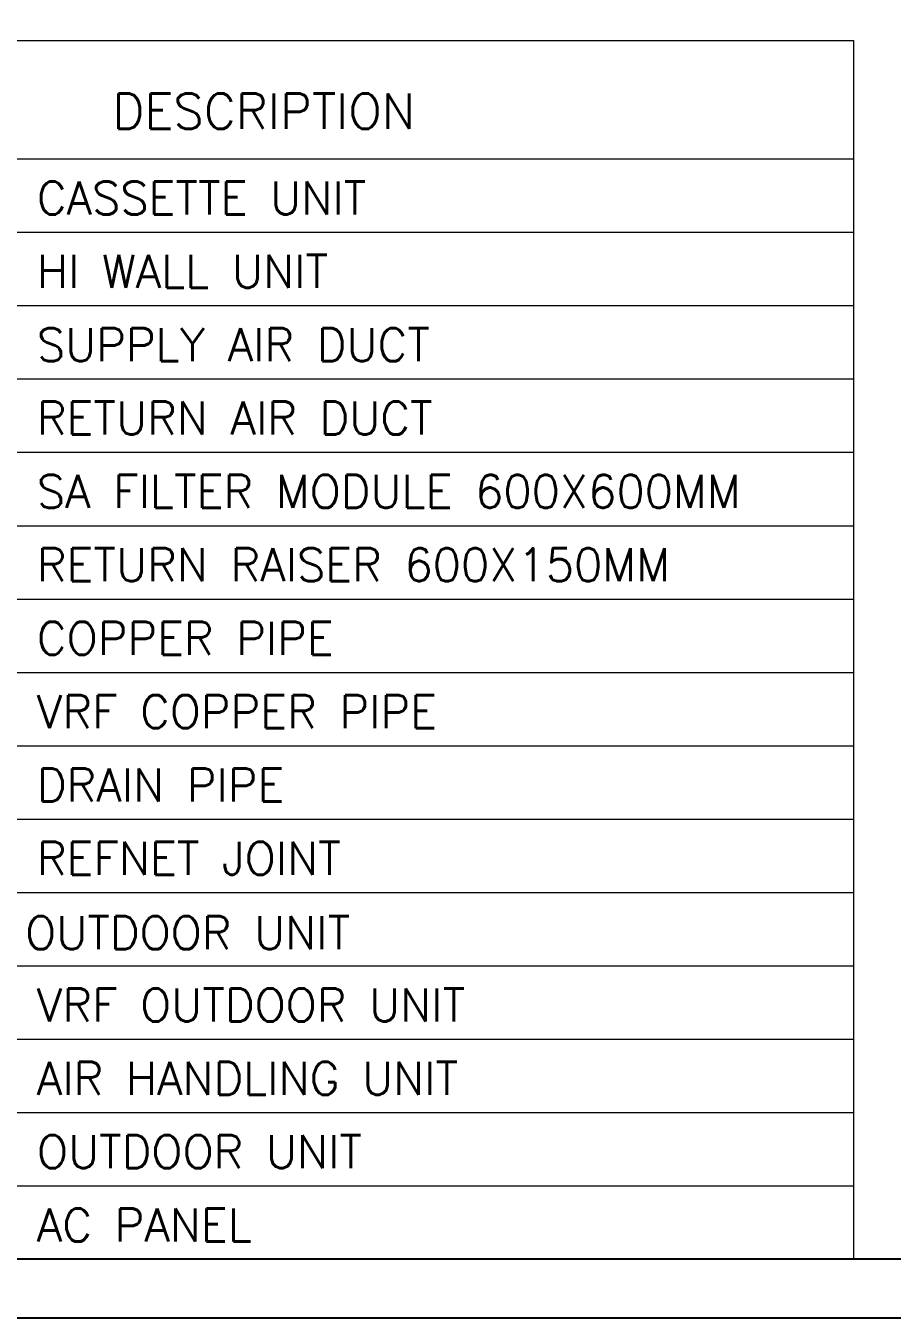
# Model space of a CAD drawing. Extents: x 3550807 to 4078732, y -628171 to -515859.
# Drawn here: x 3945286 to 3948700, y -551399 to -546308 of the extents above; entities that cross this region are included whole.
import ezdxf

# ---------------------------------------------------------------- set-up
doc = ezdxf.new("R2010")
doc.units = 0
doc.header["$LTSCALE"] = 6
doc.header["$MEASUREMENT"] = 0
doc.linetypes.add('ACAD_ISO04W100', pattern=[30, 24, -3, 0, -3])
doc.linetypes.add('CONTINU', pattern=[0])
doc.layers.get('0').update_dxf_attribs({"linetype": 'CONTINUOUS'})
doc.layers.add('axes', color=40, linetype='ACAD_ISO04W100', lineweight=25)
doc.layers.add('ELE-LIGHTING WIRRING', color=7, linetype='CONTINUOUS')
doc.styles.get("Standard").update_dxf_attribs({"font": 'SIMPLEX'})

msp = doc.modelspace()

# ---------------------------------------------------------------- linework, layer by layer
for points in [[(3971433.7, -519387.1), (3971433.7, -551398.5), (3926352.5, -551398.5), (3926352.5, -519387.1)], [(3971201.8, -519618.9), (3971201.8, -551166.7), (3926584.3, -551166.7), (3926584.3, -519618.9)]]:
    msp.add_lwpolyline(points, close=True)
at = {"layer": 'axes', "color": 7, "linetype": 'CONTINU', "lineweight": 0}
for p, q in [((3943589, -546831.9), (3948548.6, -546831.9)), ((3943589, -547120.9), (3948548.6, -547120.9)), ((3943589, -547409.9), (3948548.6, -547409.9)), ((3943589, -547698.9), (3948548.6, -547698.9)), ((3943589, -547987.9), (3948548.6, -547987.9)), ((3943589, -548276.9), (3948548.6, -548276.9)), ((3943589, -548565.8), (3948548.6, -548565.8)), ((3943589, -548854.8), (3948548.6, -548854.8)), ((3943589, -549143.8), (3948548.6, -549143.8)), ((3943589, -549432.8), (3948548.6, -549432.8)), ((3943589, -549721.8), (3948548.6, -549721.8)), ((3943589, -550010.8), (3948548.6, -550010.8)), ((3943589, -550299.7), (3948548.6, -550299.7)), ((3943589, -550588.7), (3948548.6, -550588.7)), ((3943589, -550877.7), (3948548.6, -550877.7)), ((3943589, -551166.7), (3948548.6, -551166.7))]:
    msp.add_line(p, q, dxfattribs=at)
msp.add_lwpolyline([(3943589, -551166.7), (3943589, -546365.9), (3948548.6, -546365.9), (3948548.6, -551166.7)], dxfattribs=at)

# ---------------------------------------------------------------- texts
at = {"layer": 'ELE-LIGHTING WIRRING', "color": 7, "linetype": 'CONTINU', "lineweight": 0, "attachment_point": 1}
for s, insert, char_height, width in [('{\\C256;DESCRIPTION}', (3945627.6, -546574), 139.929, 358.178), ('{\\C256;CASSETTE UNIT}', (3945329.4, -546921.2), 130, 3616.807), ('{\\C256;HI WALL UNIT}', (3945329.4, -547210.2), 130, 3616.807), ('{\\C256;SUPPLY AIR DUCT}', (3945329.4, -547499.2), 130, 3616.807), ('{\\C256;RETURN AIR DUCT}', (3945329.4, -547788.2), 130, 3616.807), ('{\\C256;SA FILTER MODULE 600X600MM }', (3945329.4, -548077.2), 130, 3616.807), ('{\\C256;RETURN RAISER 600X150MM}', (3945329.4, -548366.1), 130, 3616.807), ('{\\C256;COPPER PIPE}', (3945329.4, -548655.1), 130, 3616.807), ('{\\C256;VRF COPPER PIPE}', (3945329.4, -548944.1), 130, 3616.807), ('{\\C256;DRAIN PIPE}', (3945329.4, -549233.1), 130, 3616.807), ('{\\C256;REFNET JOINT}', (3945329.4, -549522.1), 130, 3616.807), ('{\\C256; OUTDOOR UNIT}', (3945193.8, -549815.6), 130, 3616.807), ('{\\C256;VRF OUTDOOR UNIT}', (3945329.4, -550100), 130, 3616.807), ('{\\C256;AIR HANDLING UNIT}', (3945329.4, -550389), 130, 3616.807), ('{\\C256;OUTDOOR UNIT}', (3945329.4, -550678), 130, 3616.807), ('{\\C256;AC PANEL}', (3945329.4, -550967), 130, 3616.807)]:
    msp.add_mtext(s, dxfattribs=dict(at, insert=insert, char_height=char_height, width=width))

doc.saveas('drawing.dxf')
